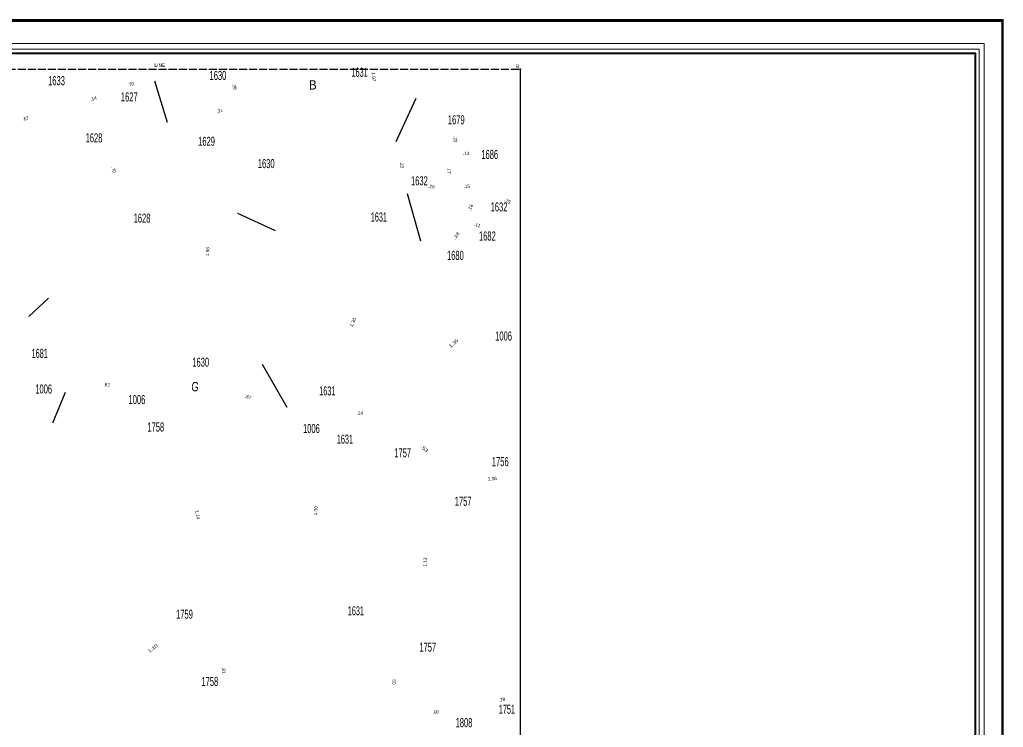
# Model space of a CAD drawing. Extents: x 296689 to 526980, y 109687 to 364797.
# Drawn here: x 482263 to 515983, y 209910 to 234186 of the extents above; entities that cross this region are included whole.
import ezdxf
from ezdxf.enums import TextEntityAlignment as Align

# ---------------------------------------------------------------- set-up
doc = ezdxf.new("R2010")
doc.units = 0
doc.header["$LTSCALE"] = 46
doc.header["$PDMODE"] = 32
doc.header["$PDSIZE"] = 23
doc.linetypes.add('LONG_DASHED', pattern=[7.5, 6, -1.5])
for name, color, linetype, lineweight in [('1', 7, 'Continuous', 25), ('20', 7, 'Continuous', 40), ('23', 7, 'Continuous', 25), ('25', 7, 'LONG_DASHED', 25), ('31', 7, 'Continuous', 25), ('40', 7, 'Continuous', 13), ('56', 7, 'Continuous', 25), ('63', 7, 'Continuous', 25)]:
    doc.layers.add(name, color=color, linetype=linetype, lineweight=lineweight)
doc.layers.add('54', color=7, linetype='Continuous')
doc.layers.add('7', color=7, linetype='Continuous')

msp = doc.modelspace()

# ---------------------------------------------------------------- linework, layer by layer
at = {"layer": '1', "lineweight": 13}
msp.add_lwpolyline([(515982.68, 177788.57), (419352.03, 177788.57), (419352.03, 234185.62), (515982.68, 234185.62)], close=True, dxfattribs=at)
at = {"layer": '1'}
for p in [(515947.68, 234150.62), (499419.1, 232492.61)]:
    msp.add_point(p, dxfattribs=at)
at = {"layer": '20'}
for points in [[(419387.04, 234150.62), (515947.68, 234150.62), (515947.68, 177823.58), (419387.04, 177823.58)], [(422574.89, 233041.65), (515022.17, 233041.65), (515022.17, 178915.29), (422574.89, 178915.29)]]:
    msp.add_lwpolyline(points, close=True, dxfattribs=at)
at = {"layer": '20', "lineweight": 13}
msp.add_lwpolyline([(422265.7, 233367.12), (422265.7, 178606.01), (422444.25, 178784.68), (422444.25, 233172.29), (515152.78, 233172.29), (515152.78, 178784.68), (422444.25, 178784.68), (422265.7, 178606.01), (515331.36, 178606.01), (515331.36, 233367.12)], close=True, dxfattribs=at)
at = {"layer": '25'}
msp.add_lwpolyline([(423199.35, 179525.41), (423199.35, 232490.23), (499419.1, 232492.61)], dxfattribs=at)
at = {"layer": '31'}
for p, q in [((486885.66, 232092.28), (487321.35, 230669.94)), ((495164.82, 230000.48), (495859.87, 231495.49)), ((495551.74, 228221.63), (496004.89, 226603)), ((489734.4, 227551.59), (491020.74, 226949.43)), ((482574.02, 224004.86), (483250.85, 224628.08)), ((491429.62, 220880.44), (490589.35, 222354.68)), ((483817.45, 221399.95), (483392.12, 220340.99))]:
    msp.add_line(p, q, dxfattribs=at)
at = {"layer": '63'}
msp.add_line((499419.1, 232492.61), (499419.1, 209033.12), dxfattribs=at)

# ---------------------------------------------------------------- texts
at = {"layer": '23'}
for s, width, p in [('1630', 0.6, (489059.64, 232115.68)), ('1631', 0.55, (493915.41, 232224.87)), ('1633', 0.6, (483526.44, 231936.72)), ('1627', 0.6, (486021.16, 231380.62)), ('1679', 0.6, (497228.98, 230595.89)), ('1628', 0.6, (484810.89, 229975.51)), ('1629', 0.6, (488669.33, 229858.23)), ('1686', 0.6, (498377, 229407.05)), ('1630', 0.6, (490714.65, 229092.21)), ('1632', 0.6, (495965.16, 228501.42)), ('1632', 0.6, (498695.71, 227607.48)), ('1628', 0.6, (486456.4, 227221.08)), ('1631', 0.55, (494576.62, 227261.29)), ('1682', 0.6, (498294.97, 226608.39)), ('1680', 0.6, (497198.28, 225944.41)), ('1006', 0.6, (498851.52, 223177.89)), ('1681', 0.55, (482949.97, 222583.91)), ('1630', 0.6, (488468.94, 222279.66)), ('1006', 0.6, (483086.48, 221360.92)), ('1631', 0.55, (492809.49, 221295.91)), ('1006', 0.6, (486281.88, 220996.54)), ('1758', 0.6, (486928.92, 220057.52)), ('1006', 0.6, (492263.36, 220003.61)), ('1631', 0.55, (493412.57, 219641)), ('1757', 0.6, (495393.07, 219170.29)), ('1756', 0.6, (498738.07, 218869.22)), ('1757', 0.6, (497464.92, 217509.86)), ('1759', 0.6, (487912.95, 213634.29)), ('1631', 0.55, (493787.99, 213752.01)), ('1757', 0.6, (496251.95, 212504.24)), ('1758', 0.6, (488781.99, 211329.15)), ('1751', 0.55, (498964.92, 210375.29)), ('1808', 0.6, (497494.4, 209915.54))]:
    msp.add_text(s, height=312, dxfattribs=dict(at, width=width)).set_placement(p, align=Align.CENTER)
at = {"layer": '40'}
for s, rotation, p in [('1.07', 274.042, (494343.25, 232221.83)), ('.36', 286.238, (489576.53, 231870.54)), ('.31', 18.473, (489130.52, 231004.62)), ('.22', 274.042, (497140.25, 230078.29)), ('.14', 359.975, (497572.64, 229542.84)), ('.70', 284.457, (485430.23, 229024.71)), ('.22', 274.042, (495309.18, 229195.66)), ('.17', 88.274, (497044.96, 228973.42)), ('.29', 352.702, (496368.39, 228404.26)), ('.15', 356.999, (497585.09, 228411.99)), ('.11', 337.558, (497928.33, 227091.22)), ('1.68', 88.498, (488759.12, 226224.15)), ('.82', 0.456, (485246.93, 221608.39)), ('.24', 4.921, (493925.23, 220630.39)), ('1.36', 4.921, (498466.66, 218382.79)), ('1.14', 279.929, (488307.28, 217188.95)), ('1.30', 84.679, (492461.94, 217332.83)), ('1.13', 86.373, (496216.11, 215575.87)), ('.50', 271.103, (495035.27, 211487.3)), ('.29', 12.676, (498810.42, 210801.96)), ('.50', 12.512, (496537.25, 210376.7))]:
    msp.add_text(s, height=115, rotation=rotation, dxfattribs=at).set_placement(p, align=Align.CENTER)
for s, rotation, width, p in [('.70', 20.099, 1.05, (486089.88, 231915.92)), ('.14', 17.097, 1.05, (484807.49, 231423.26)), ('.67', 18.009, 1.05, (482483.15, 230735.96)), ('.75', 331.909, 1.15, (498956.37, 227911.79)), ('.18', 65.884, 1.1, (497765.42, 227717.51)), ('.18', 53.828, 1.25, (497277.18, 226740.15)), ('1.30', 65.389, 1.1, (493740.34, 223781.34)), ('1.35', 41.285, 1.25, (497175.32, 223046.69)), ('.87', 340.97, 1.05, (490072.54, 221191.57)), ('.53', 319.154, 1.3, (496102.93, 219424.12)), ('1.10', 37.139, 1.25, (486862.35, 212573.44)), ('.81', 278.235, 0.95, (489202.39, 211857.74))]:
    msp.add_text(s, height=115, rotation=rotation, dxfattribs=dict(at, width=width)).set_placement(p, align=Align.CENTER)
at = {"layer": '54', "width": 0.9}
msp.add_text('B', height=320, dxfattribs=at).set_placement((492313.97, 231788.74), align=Align.CENTER)
at = {"layer": '56', "width": 0.75}
msp.add_text('G', height=320, rotation=354.145, dxfattribs=at).set_placement((488258.94, 221438.62), align=Align.CENTER)
at = {"layer": '7'}
msp.add_text('LINE', height=120, dxfattribs=at).set_placement((487066.51, 232566.47), align=Align.CENTER)
at = {"layer": '7', "width": 0.95}
msp.add_text('B', height=120, dxfattribs=at).set_placement((499326.74, 232523.05), align=Align.CENTER)

doc.saveas('drawing.dxf')
